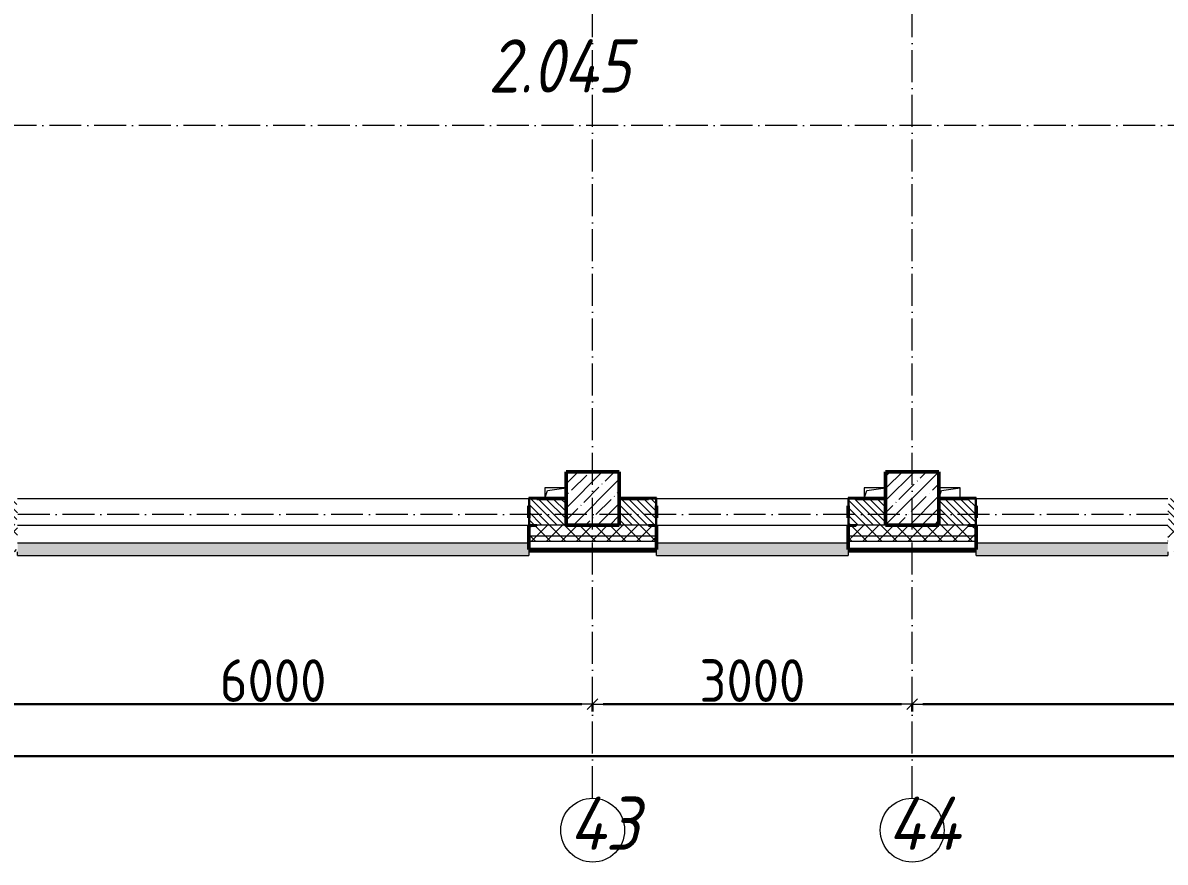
# Model space of a CAD drawing. Header units: millimetres. Extents: x -213536 to 1564669, y 70501 to 942238.
# Drawn here: x 598533 to 609258, y 566461 to 574338 of the extents above; entities that cross this region are included whole.
import ezdxf

# ---------------------------------------------------------------- set-up
doc = ezdxf.new("R2010")
doc.units = ezdxf.units.MM
doc.linetypes.add('50_200_ШТРИХ_1Т_ш5_п1_п1_', pattern=[700, 500, -100, 0, -100])
for name, color, linetype, lineweight in [('3.1) ЖБ окна 1.2 м', 102, 'Continuous', 30), ('A-____-____-DIMS', 7, 'Continuous', 9), ('A-GENM-____-MCUT', 7, 'Continuous', 25), ('A-GENM-____-OTLN', 7, 'Continuous', 9), ('A-GENM-____-OTLN-1', 7, 'Continuous', 25), ('A-GLAZ-____-OTLN', 7, 'Continuous', 9), ('A-WALL-____-MCUT-2', 7, 'Continuous', 50), ('A-WALL-____-MCUT-3', 7, 'Continuous', 9), ('A-WALL-____-OTLN', 7, 'Continuous', 9), ('A-WALL-____-PATT-1', 7, 'Continuous', 9), ('A-WALL-FNSH-MCUT-1', 7, 'Continuous', 9), ('S-COLS-____-MCUT', 7, 'Continuous', 50), ('S-COLS-____-OTLN', 7, 'Continuous', 9), ('S-GRID-____-IDEN', 7, 'Continuous', 9), ('S-GRID-____-OTLN-1', 7, '50_200_ШТРИХ_1Т_ш5_п1_п1_', 9), ('Марки помещений', 7, 'Continuous', 9)]:
    doc.layers.add(name, color=color, linetype=linetype, lineweight=lineweight)
doc.layers.add('A-GLAZ-____-OTLN-1', color=7, linetype='Continuous', lineweight=9, true_color=0xc0c0c0)
doc.styles.add('ISOCPEUR_I', font='isocpeui.ttf', dxfattribs={"width": 0.9, "height": 2.5})
doc.styles.add('ISOCPEUR_I_3', font='isocpeui.ttf', dxfattribs={"width": 0.85, "height": 2.2})
doc.styles.add('СПДС', font='isocpeur.ttf', dxfattribs={"width": 0.9})
doc.dimstyles.new('Размера А3', dxfattribs={"dimtxt": 200, "dimasz": 100, "dimexe": 70, "dimexo": 100, "dimgap": 20, "dimtad": 1, "dimdec": 0, "dimrnd": 10, "dimzin": 0, "dimdsep": 46, "dimtxsty": 'СПДС', "dimblk": 'ARROWHEAD_6', "dimcen": 1, "dimclrd": 256, "dimclre": 256, "dimclrt": 256, "dimazin": 0, "dimtfac": 1, "dimtdec": 0, "dimtmove": 2, "dimatfit": 3, "dimfxl": 1, "dimtolj": 1, "dimtzin": 0, "dimarcsym": 0})
pattern_1 = [(45, (544282.64, 571544.04), (-70.71068, 70.71068), []), (135, (544282.64, 571544.04), (-70.71068, -70.71068), [])]
pattern_2 = [(135, (544282.637, 571544.04), (-35.35534, -35.35534), [])]

# ---------------------------------------------------------------- blocks, each defined once
blk = doc.blocks.new('BSC_Колонна _Прямоугольная - 500х500-V52-АР1_План отверстий 2 этажа в осях 1-64_А-ГГ')
at = {"layer": 'S-COLS-____-OTLN'}
h = blk.add_hatch(dxfattribs=at)
h.set_pattern_fill('FP_81', color=256, style=0, pattern_type=2)
h.set_pattern_definition([(45, (-59600, 1668.96), (-114.04925, 114.04925), []), (45, (-59485.95, 1668.96), (-114.04925, 114.04925), [201.613, -40.323, 3.353, -36.97])])
h.paths.add_polyline_path([(-250, -250), (250, -250), (250, 250), (-250, 250)], flags=0)
at = {"layer": 'S-COLS-____-MCUT'}
for p, q in [((250, 250), (-250, 250)), ((-250, 250), (-250, -250)), ((250, -250), (250, 250)), ((-250, -250), (250, -250))]:
    blk.add_line(p, q, dxfattribs=at)
blk = doc.blocks.new('BSC_Колонна _Прямоугольная - 500х500-V91-АР1_План отверстий 2 этажа в осях 1-64_А-ГГ')
at = {"layer": 'S-COLS-____-OTLN'}
h = blk.add_hatch(dxfattribs=at)
h.set_pattern_fill('FP_120', color=256, style=0, pattern_type=2)
h.set_pattern_definition([(45, (-62600, 1668.96), (-114.04925, 114.04925), []), (45, (-62485.95, 1668.96), (-114.04925, 114.04925), [201.613, -40.323, 3.353, -36.97])])
h.paths.add_polyline_path([(-250, -250), (250, -250), (250, 250), (-250, 250), (-250, -175)], flags=0)
at = {"layer": 'S-COLS-____-MCUT'}
for p, q in [((250, 250), (-250, 250)), ((-250, 250), (-250, -250)), ((250, -250), (250, 250)), ((-250, -250), (250, -250))]:
    blk.add_line(p, q, dxfattribs=at)
blk = doc.blocks.new('Фахверк_СКБ_Уголок - 250_2700-27497298-АР1_План отверстий 2 этажа в осях 1-64_А-ГГ')
at = {"layer": 'A-GENM-____-MCUT'}
for p, q in [((200, 181), (125, 181)), ((125, 181), (125, 106)), ((131, 106), (131, 175)), ((131, 175), (200, 175)), ((200, 175), (200, 181)), ((125, 106), (131, 106)), ((131, -6), (125, -6)), ((125, -6), (125, -81)), ((125, -81), (200, -81)), ((131, -75), (131, -6)), ((200, -75), (131, -75)), ((200, -81), (200, -75))]:
    blk.add_line(p, q, dxfattribs=at)
blk = doc.blocks.new('AR_Отверстие прямоугольное _в плите_ - AR_Отверстие прямоугольное _в плите_-V161-АР1_План отверстий 2 этажа в осях 1-64_А-ГГ')
at = {"layer": 'A-GENM-____-OTLN'}
for p, q in [((100, 50), (-100, 50)), ((-100, 50), (-100, -50)), ((-100, -50), (-75, 25)), ((-75, 25), (100, 50))]:
    blk.add_line(p, q, dxfattribs=at)
blk = doc.blocks.new('AR_Отверстие прямоугольное _в плите_ - AR_Отверстие прямоугольное _в плите_-30510712-АР1_План отверстий 2 этажа в осях 1-64_А-ГГ')
at = {"layer": 'A-GENM-____-OTLN'}
for p, q in [((100, 50), (-100, 50)), ((-100, -50), (-75, 25)), ((-75, 25), (100, 50)), ((100, -50), (100, 50))]:
    blk.add_line(p, q, dxfattribs=at)
blk = doc.blocks.new('Отлив_СКБ - Отлив витража_120_НВФ-V194-АР1_План отверстий 2 этажа в осях 1-64_А-ГГ')
at = {"layer": 'A-GLAZ-____-OTLN-1'}
for points in [[(1800, -2), (1800, 0), (0, 0), (0, -2), (1544, -2)], [(1544, -120), (1800, -120), (1800, -2), (0, -2), (0, -120)]]:
    blk.add_hatch(color=256, dxfattribs=at).paths.add_polyline_path(points, flags=0)
at = {"layer": 'A-GLAZ-____-OTLN'}
for p, q in [((0, 0), (1800, 0)), ((1800, -2), (0, -2)), ((0, -120), (0, -83)), ((1800, -83), (1800, -120)), ((0, -120), (1800, -120))]:
    blk.add_line(p, q, dxfattribs=at)
blk = doc.blocks.new('Отлив_СКБ - Отлив витража_120_НВФ-31885687-АР1_План отверстий 2 этажа в осях 1-64_А-ГГ')
at = {"layer": 'A-GLAZ-____-OTLN-1'}
for points in [[(0, -2), (1800, -2), (1800, 0), (0, 0)], [(1485, -120), (1800, -120), (1800, -2), (0, -2), (0, -120)]]:
    blk.add_hatch(color=256, dxfattribs=at).paths.add_polyline_path(points, flags=0)
at = {"layer": 'A-GLAZ-____-OTLN'}
for p, q in [((0, 0), (1800, 0)), ((1800, -2), (0, -2)), ((0, -120), (0, -83)), ((1800, -63), (1800, -120)), ((0, -120), (1800, -120))]:
    blk.add_line(p, q, dxfattribs=at)
blk = doc.blocks.new('Отлив_СКБ - Отлив витража_120_НВФ-31885688-АР1_План отверстий 2 этажа в осях 1-64_А-ГГ')
at = {"layer": 'A-GLAZ-____-OTLN-1'}
for points in [[(4113, -2), (4800, -2), (4800, 0), (0, 0), (0, -2), (2345, -2)], [(4113, -120), (4800, -120), (4800, -2), (0, -2), (0, -120), (2345, -120)]]:
    blk.add_hatch(color=256, dxfattribs=at).paths.add_polyline_path(points, flags=0)
at = {"layer": 'A-GLAZ-____-OTLN'}
for p, q in [((0, 0), (4800, 0)), ((4800, -2), (0, -2)), ((0, -120), (0, -83)), ((4800, -83), (4800, -120)), ((0, -120), (4800, -120))]:
    blk.add_line(p, q, dxfattribs=at)
blk = doc.blocks.new('Ось сетки - Круг_Ø6_00__ISO-2_5_0_9K_-25732049-АР1_План отверстий 2 этажа в осях 1-64_А-ГГ')
at = {"layer": 'S-GRID-____-IDEN'}
blk.add_circle((0, 0), 3, dxfattribs=at)
blk = doc.blocks.new('ARROWHEAD_6')
at = {"color": 0, "linetype": 'Continuous'}
for p, q in [((0, 0), (-1, 0)), ((-0.5, -0.5), (0.5, 0.5))]:
    blk.add_line(p, q, dxfattribs=at)
blk = doc.blocks.new('*D6096')
at = {"layer": 'A-____-____-DIMS', "lineweight": -2, "transparency": 16777216}
for p, q in [((38008, 455423), (38008, 455347)), ((38108, 455417), (43908, 455417)), ((44008, 455423), (44008, 455347))]:
    blk.add_line(p, q, dxfattribs=at)
at = {"layer": 'Defpoints', "color": 0, "lineweight": 30, "transparency": 16777216}
for p in [(38008, 455523), (44008, 455523), (44008, 455417)]:
    blk.add_point(p, dxfattribs=at)
at = {"layer": 'A-____-____-DIMS', "lineweight": -2, "transparency": 16777216, "xscale": 100, "yscale": 100, "zscale": 100, "rotation": 180}
blk.add_blockref('ARROWHEAD_6', (38008, 455417), dxfattribs=at)
at = {"layer": 'A-____-____-DIMS', "lineweight": -2, "transparency": 16777216, "xscale": 100, "yscale": 100, "zscale": 100}
blk.add_blockref('ARROWHEAD_6', (44008, 455417), dxfattribs=at)
at = {"layer": 'A-____-____-DIMS', "transparency": 16777216, "insert": (41008, 455637), "char_height": 400, "attachment_point": 5, "style": 'СПДС'}
blk.add_mtext('\\A1;6000', dxfattribs=at)
blk = doc.blocks.new('*D6097')
at = {"layer": 'A-____-____-DIMS', "lineweight": -2, "transparency": 16777216}
for p, q in [((44008, 455423), (44008, 455347)), ((44108, 455417), (46908, 455417)), ((47008, 455423), (47008, 455347))]:
    blk.add_line(p, q, dxfattribs=at)
at = {"layer": 'Defpoints', "color": 0, "lineweight": 30, "transparency": 16777216}
for p in [(44008, 455523), (47008, 455523), (47008, 455417)]:
    blk.add_point(p, dxfattribs=at)
at = {"layer": 'A-____-____-DIMS', "lineweight": -2, "transparency": 16777216, "xscale": 100, "yscale": 100, "zscale": 100, "rotation": 180}
blk.add_blockref('ARROWHEAD_6', (44008, 455417), dxfattribs=at)
at = {"layer": 'A-____-____-DIMS', "lineweight": -2, "transparency": 16777216, "xscale": 100, "yscale": 100, "zscale": 100}
blk.add_blockref('ARROWHEAD_6', (47008, 455417), dxfattribs=at)
at = {"layer": 'A-____-____-DIMS', "transparency": 16777216, "insert": (45508, 455637), "char_height": 400, "attachment_point": 5, "style": 'СПДС'}
blk.add_mtext('\\A1;3000', dxfattribs=at)
blk = doc.blocks.new('*D6098')
at = {"layer": 'A-____-____-DIMS', "lineweight": -2, "transparency": 16777216}
for p, q in [((47008, 455423), (47008, 455347)), ((47108, 455417), (52908, 455417)), ((53008, 455423), (53008, 455347))]:
    blk.add_line(p, q, dxfattribs=at)
at = {"layer": 'Defpoints', "color": 0, "lineweight": 30, "transparency": 16777216}
for p in [(47008, 455523), (53008, 455523), (53008, 455417)]:
    blk.add_point(p, dxfattribs=at)
at = {"layer": 'A-____-____-DIMS', "lineweight": -2, "transparency": 16777216, "xscale": 100, "yscale": 100, "zscale": 100, "rotation": 180}
blk.add_blockref('ARROWHEAD_6', (47008, 455417), dxfattribs=at)
at = {"layer": 'A-____-____-DIMS', "lineweight": -2, "transparency": 16777216, "xscale": 100, "yscale": 100, "zscale": 100}
blk.add_blockref('ARROWHEAD_6', (53008, 455417), dxfattribs=at)
at = {"layer": 'A-____-____-DIMS', "transparency": 16777216, "insert": (50008, 455637), "char_height": 400, "attachment_point": 5, "style": 'СПДС'}
blk.add_mtext('\\A1;6000', dxfattribs=at)
blk = doc.blocks.new('*D6199')
at = {"layer": 'A-____-____-DIMS', "lineweight": -2, "transparency": 16777216}
for p, q in [((-17942, 454935), (-17942, 454859)), ((-17842, 454929), (85458, 454929)), ((85558, 454935), (85558, 454859))]:
    blk.add_line(p, q, dxfattribs=at)
at = {"layer": 'Defpoints', "color": 0, "lineweight": 30, "transparency": 16777216}
for p in [(-17942, 455035), (85558, 455035), (85558, 454929)]:
    blk.add_point(p, dxfattribs=at)
at = {"layer": 'A-____-____-DIMS', "lineweight": -2, "transparency": 16777216, "xscale": 100, "yscale": 100, "zscale": 100, "rotation": 180}
blk.add_blockref('ARROWHEAD_6', (-17942, 454929), dxfattribs=at)
at = {"layer": 'A-____-____-DIMS', "lineweight": -2, "transparency": 16777216, "xscale": 100, "yscale": 100, "zscale": 100}
blk.add_blockref('ARROWHEAD_6', (85558, 454929), dxfattribs=at)
at = {"layer": 'A-____-____-DIMS', "transparency": 16777216, "insert": (33808, 455149), "char_height": 400, "attachment_point": 5, "style": 'СПДС'}
blk.add_mtext('\\A1;103500', dxfattribs=at)
blk = doc.blocks.new('2этаж')
at = {"layer": 'S-GRID-____-OTLN-1', "color": 251, "ltscale": 0.6, "true_color": 0x636466}
for p, q in [((44008.3, 454533.3), (44008.3, 469166.5)), ((47008.3, 454533.3), (47008.3, 469166.5)), ((88359, 460847), (-20260.4, 460847)), ((88482.7, 457197), (-20260.4, 457197))]:
    blk.add_line(p, q, dxfattribs=at)
at = {"layer": 'S-GRID-____-IDEN', "char_height": 500, "attachment_point": 1, "style": 'ISOCPEUR_I'}
for s, insert, width in [('43', (43789.8, 454547.9), 425.696), ('44', (46780.8, 454547.9), 447.342)]:
    blk.add_mtext(s, dxfattribs=dict(at, insert=insert, width=width))
at = {"layer": 'A-____-____-DIMS'}
for base, p1, p2, picture, middle in [((44008.3, 455417.4), (38008.3, 455523.5), (44008.3, 455523.5), '*D6096', (41008.3, 455637.4)), ((47008.3, 455417.4), (44008.3, 455523.5), (47008.3, 455523.5), '*D6097', (45508.3, 455637.4)), ((53008.3, 455417.4), (47008.3, 455523.5), (53008.3, 455523.5), '*D6098', (50008.3, 455637.4)), ((85558.3, 454929.2), (-17941.7, 455035.3), (85558.3, 455035.3), '*D6199', (33808.3, 455149.2))]:
    dim = blk.add_linear_dim(base=base, p1=p1, p2=p2, dimstyle='Размера А3', override={"dimtxt": 400}, dxfattribs=at)
    dim.commit()
    dim.dimension.update_dxf_attribs({"geometry": picture, "text_midpoint": middle})

msp = doc.modelspace()

# ---------------------------------------------------------------- hatches: boundary and pattern name
at = {"layer": 'A-WALL-____-PATT-1'}
h = msp.add_hatch(dxfattribs=at)
h.set_pattern_fill('FP_6', color=256, style=0, pattern_type=2)
h.set_pattern_definition(pattern_2)
h.paths.add_polyline_path([(603479, 569625.1), (603632.6, 569625.1), (603632.6, 569875.1), (603288.6, 569875.1), (603288.6, 569806.1), (603282.6, 569806.1), (603282.6, 569694.1), (603288.6, 569694.1), (603288.6, 569625.1), (603357.6, 569625.1)], flags=0)
h.paths.add_polyline_path([(598407.6, 569625.1), (598476.6, 569625.1), (598476.6, 569694.1), (598482.6, 569694.1), (598482.6, 569806.1), (598476.6, 569806.1), (598476.6, 569875.1), (598132.6, 569875.1), (598132.6, 569625.1), (598176.6, 569625.1)], flags=0)
h = msp.add_hatch(dxfattribs=at)
h.set_pattern_fill('FP_6', color=256, style=0, pattern_type=2)
h.set_pattern_definition(pattern_2)
h.paths.add_polyline_path([(604476.6, 569625.1), (604476.6, 569694.1), (604482.6, 569694.1), (604482.6, 569806.1), (604476.6, 569806.1), (604476.6, 569875.1), (604132.6, 569875.1), (604132.6, 569625.1), (604407.6, 569625.1)], flags=0)
h.paths.add_polyline_path([(606632.6, 569625.1), (606632.6, 569875.1), (606288.6, 569875.1), (606288.6, 569806.1), (606282.6, 569806.1), (606282.6, 569694.1), (606288.6, 569694.1), (606288.6, 569625.1), (606357.6, 569625.1)], flags=0)
h = msp.add_hatch(dxfattribs=at)
h.set_pattern_fill('FP_6', color=256, style=0, pattern_type=2)
h.set_pattern_definition(pattern_2)
h.paths.add_polyline_path([(612316.3, 569625.1), (612632.6, 569625.1), (612632.6, 569875.1), (612288.6, 569875.1), (612288.6, 569806.1), (612282.6, 569806.1), (612282.6, 569694.1), (612288.6, 569694.1), (612288.6, 569625.1)], flags=0)
h.paths.add_polyline_path([(610476.6, 569625.1), (610476.6, 569694.1), (610482.3, 569694.1), (610482.3, 569806.1), (610476.6, 569806.1), (610476.6, 569875.1), (609288.6, 569875.1), (609288.6, 569806.1), (609282.6, 569806.1), (609282.6, 569694.1), (609288.6, 569694.1), (609288.6, 569625.1), (610407.6, 569625.1)], flags=0)
h.paths.add_polyline_path([(607407.6, 569625.1), (607476.6, 569625.1), (607476.6, 569694.1), (607482.6, 569694.1), (607482.6, 569806.1), (607476.6, 569806.1), (607476.6, 569875.1), (607132.6, 569875.1), (607132.6, 569625.1)], flags=0)
h = msp.add_hatch(dxfattribs=at)
h.set_pattern_fill('FP_1', color=256, style=0, pattern_type=2)
h.set_pattern_definition(pattern_1)
h.paths.add_polyline_path([(645532.6, 569525.1), (645532.6, 569625.1), (636507.6, 569625.1), (636507.6, 569619.1), (636432.6, 569619.1), (636432.6, 569525.1), (645032.6, 569525.1)], flags=0)
h.paths.add_polyline_path([(634632.6, 569525.1), (634632.6, 569619.1), (634557.6, 569619.1), (634557.6, 569625.1), (626682.6, 569625.1), (626682.6, 569525.1), (634409.6, 569525.1)], flags=0)
h.paths.add_polyline_path([(625182.6, 569525.1), (625682.6, 569525.1), (625682.6, 569625.1), (624557.6, 569625.1), (624557.6, 569619.1), (624482.6, 569619.1), (624482.6, 569525.1), (624557.6, 569525.1)], flags=0)
h.paths.add_polyline_path([(615282.6, 569525.1), (616682.6, 569525.1), (616682.6, 569625.1), (615357.6, 569625.1), (615357.6, 569619.1), (615282.6, 569619.1)], flags=0)
h.paths.add_polyline_path([(613132.6, 569525.1), (613482.6, 569525.1), (613482.6, 569619.1), (613407.6, 569619.1), (613407.6, 569625.1), (612357.6, 569625.1), (612357.6, 569619.1), (612282.6, 569619.1), (612282.6, 569525.1), (612632.6, 569525.1)], flags=0)
h.paths.add_polyline_path([(610482.3, 569525.1), (610482.3, 569619.1), (610407.6, 569619.1), (610407.6, 569625.1), (609357.6, 569625.1), (609357.6, 569619.1), (609282.6, 569619.1), (609282.6, 569525.1), (609665.1, 569525.1)], flags=0)
h.paths.add_polyline_path([(607482.6, 569525.1), (607482.6, 569619.1), (607407.6, 569619.1), (607407.6, 569625.1), (606357.6, 569625.1), (606357.6, 569619.1), (606282.6, 569619.1), (606282.6, 569525.1), (607013.9, 569525.1)], flags=0)
h.paths.add_polyline_path([(603632.6, 569525.1), (604482.6, 569525.1), (604482.6, 569619.1), (604407.6, 569619.1), (604407.6, 569625.1), (603357.6, 569625.1), (603357.6, 569619.1), (603282.6, 569619.1), (603282.6, 569525.1), (603479, 569525.1)], flags=0)
h.paths.add_polyline_path([(598176.6, 569525.1), (598482.6, 569525.1), (598482.6, 569619.1), (598407.6, 569619.1), (598407.6, 569625.1), (597357.6, 569625.1), (597357.6, 569619.1), (597282.6, 569619.1), (597282.6, 569525.1), (598132.6, 569525.1)], flags=0)
h.paths.add_polyline_path([(594282.6, 569525.1), (595482.6, 569525.1), (595482.6, 569619.1), (595407.6, 569619.1), (595407.6, 569625.1), (594357.6, 569625.1), (594357.6, 569619.1), (594282.6, 569619.1)], flags=0)
h.paths.add_polyline_path([(591990.5, 569525.1), (592482.6, 569525.1), (592482.6, 569619.1), (592407.6, 569619.1), (592407.6, 569625.1), (591357.6, 569625.1), (591357.6, 569619.1), (591282.6, 569619.1), (591282.6, 569525.1), (591357.6, 569525.1)], flags=0)
h.paths.add_polyline_path([(589339.3, 569525.1), (589482.6, 569525.1), (589482.6, 569619.1), (589407.6, 569619.1), (589407.6, 569625.1), (588357.6, 569625.1), (588357.6, 569619.1), (588282.6, 569619.1), (588282.6, 569525.1), (589132.6, 569525.1)], flags=0)
h.paths.add_polyline_path([(586482.6, 569525.1), (586482.6, 569619.1), (586407.6, 569619.1), (586407.6, 569625.1), (585357.6, 569625.1), (585357.6, 569619.1), (585282.6, 569619.1), (585282.6, 569525.1), (586407.6, 569525.1)], flags=0)
h.paths.add_polyline_path([(583482.6, 569525.1), (583482.6, 569619.1), (583407.6, 569619.7), (583407.6, 569625.1), (582082.6, 569625.1), (582082.6, 569525.1), (583476.6, 569525.1)], flags=0)
h.paths.add_polyline_path([(579082.6, 569525.1), (580282.6, 569525.1), (580282.6, 569619.1), (580207.6, 569619.1), (580207.6, 569625.1), (579082.6, 569625.1)], flags=0)
h.paths.add_polyline_path([(577276.6, 569525.1), (577282.6, 569525.1), (577282.6, 569619.1), (577207.6, 569619.1), (577207.6, 569625.1), (576157.6, 569625.1), (576157.6, 569619.1), (576082.6, 569619.1), (576083.3, 569525.1), (577207.6, 569525.1)], flags=0)
h.paths.add_polyline_path([(574207.6, 569525.1), (574282.6, 569525.1), (574282.6, 569619.1), (574207.6, 569619.1), (574207.6, 569625.1), (573082.6, 569625.1), (573082.6, 569525.1), (573582.6, 569525.1)], flags=0)
h.paths.add_polyline_path([(570582.6, 569525.1), (571282.6, 569525.1), (571282.6, 569619.1), (571207.6, 569619.1), (571207.6, 569625.1), (570082.6, 569625.1), (570082.6, 569525.1)], flags=0)
h.paths.add_polyline_path([(568282.6, 569525.1), (568282.6, 569619.1), (568207.6, 569619.1), (568207.6, 569625.1), (567157.6, 569625.1), (567157.6, 569619.1), (567082.6, 569619.1), (567082.6, 569525.1), (567246, 569525.1)], flags=0)
h.paths.add_polyline_path([(565207.6, 569525.1), (565282.6, 569525.1), (565282.6, 569619.1), (565207.6, 569619.1), (565207.6, 569625.1), (564082.6, 569625.1), (564082.6, 569525.1), (564594.8, 569525.1)], flags=0)
h.paths.add_polyline_path([(561082.6, 569525.1), (562282.6, 569525.1), (562282.6, 569619.1), (562207.6, 569619.1), (562207.6, 569625.1), (561082.6, 569625.1)], flags=0)
h.paths.add_polyline_path([(559282.6, 569525.1), (559282.6, 569619.1), (559207.6, 569619.1), (559207.6, 569625.1), (558157.6, 569625.1), (558157.6, 569619.1), (558082.6, 569619.1), (558082.6, 569525.1), (559182.6, 569525.1)], flags=0)
h.paths.add_polyline_path([(557082.6, 569525.1), (557082.6, 569619.1), (557007.6, 569619.1), (557007.6, 569625.1), (551757.6, 569625.1), (551757.6, 569619.1), (551682.6, 569619.1), (551682.6, 569525.1), (556641.2, 569525.1)], flags=0)
h.paths.add_polyline_path([(549582.6, 569525.1), (550682.6, 569525.1), (550682.6, 569619.1), (550607.6, 569619.1), (550607.6, 569625.1), (541832.6, 569625.1), (541832.6, 569525.1), (549571.3, 569525.1)], flags=0)
h = msp.add_hatch(dxfattribs=at)
h.set_pattern_fill('FP_1', color=256, style=0, pattern_type=2)
h.set_pattern_definition(pattern_1)
h.paths.add_polyline_path([(645532.6, 569475.1), (645632.6, 569475.1), (645632.6, 569525.1), (636432.6, 569525.1), (636432.6, 569475.1), (645014.4, 569475.1)], flags=0)
h.paths.add_polyline_path([(633525.9, 569475.1), (634632.6, 569475.1), (634632.6, 569525.1), (626682.6, 569525.1), (626682.6, 569475.1), (632642.2, 569475.1)], flags=0)
h.paths.add_polyline_path([(624482.6, 569475.1), (625682.6, 569475.1), (625682.6, 569525.1), (624482.6, 569525.1)], flags=0)
h.paths.add_polyline_path([(616682.6, 569475.1), (616682.6, 569525.1), (615282.6, 569525.1), (615282.6, 569475.1), (615851.3, 569475.1)], flags=0)
h.paths.add_polyline_path([(613482.6, 569475.1), (613482.6, 569525.1), (612282.6, 569525.1), (612282.6, 569475.1), (613200.1, 569475.1)], flags=0)
h.paths.add_polyline_path([(609665.1, 569475.1), (610482.3, 569475.1), (610482.3, 569525.1), (609282.6, 569525.1), (609282.6, 569475.1)], flags=0)
h.paths.add_polyline_path([(607482.6, 569475.1), (607482.6, 569525.1), (606282.6, 569525.1), (606282.6, 569475.1), (607013.9, 569475.1)], flags=0)
h.paths.add_polyline_path([(604362.7, 569475.1), (604482.6, 569475.1), (604482.6, 569525.1), (603282.6, 569525.1), (603282.6, 569475.1), (603479, 569475.1)], flags=0)
h.paths.add_polyline_path([(598482.6, 569475.1), (598482.6, 569525.1), (597282.6, 569525.1), (597282.6, 569475.1), (598176.6, 569475.1)], flags=0)
h.paths.add_polyline_path([(595482.6, 569475.1), (595482.6, 569525.1), (594282.6, 569525.1), (594282.6, 569475.1), (594641.7, 569475.1)], flags=0)
h.paths.add_polyline_path([(591282.6, 569475.1), (592482.6, 569475.1), (592482.6, 569525.1), (591282.6, 569525.1)], flags=0)
h.paths.add_polyline_path([(589339.3, 569475.1), (589482.6, 569475.1), (589482.6, 569525.1), (588282.6, 569525.1), (588282.6, 569475.1), (588455.6, 569475.1)], flags=0)
h.paths.add_polyline_path([(586482.6, 569475.1), (586482.6, 569525.1), (585282.6, 569525.1), (585282.6, 569475.1), (585804.4, 569475.1)], flags=0)
h.paths.add_polyline_path([(583153.2, 569475.1), (583482.6, 569475.1), (583482.6, 569525.1), (582082.6, 569525.1), (582082.6, 569475.1), (582269.4, 569475.1)], flags=0)
h.paths.add_polyline_path([(580282.6, 569475.1), (580282.6, 569525.1), (579082.6, 569525.1), (579082.6, 569475.1), (579618.2, 569475.1)], flags=0)
h.paths.add_polyline_path([(577282.6, 569475.1), (577282.6, 569525.1), (576082.6, 569525.1), (576083.3, 569475.1)], flags=0)
h.paths.add_polyline_path([(574282.6, 569475.1), (574282.6, 569525.1), (573082.6, 569525.1), (573082.6, 569475.1)], flags=0)
h.paths.add_polyline_path([(570082.6, 569475.1), (571282.6, 569475.1), (571282.6, 569525.1), (570082.6, 569525.1)], flags=0)
h.paths.add_polyline_path([(568282.6, 569475.1), (568282.6, 569525.1), (567082.6, 569525.1), (567082.6, 569475.1), (567246, 569475.1)], flags=0)
h.paths.add_polyline_path([(565282.6, 569475.1), (565282.6, 569525.1), (564082.6, 569525.1), (564082.6, 569475.1), (564594.8, 569475.1)], flags=0)
h.paths.add_polyline_path([(562282.6, 569475.1), (562282.6, 569525.1), (561082.6, 569525.1), (561082.6, 569475.1), (561943.6, 569475.1)], flags=0)
h.paths.add_polyline_path([(559282.6, 569475.1), (559282.6, 569525.1), (558082.6, 569525.1), (558082.6, 569475.1), (558408.7, 569475.1)], flags=0)
h.paths.add_polyline_path([(557082.6, 569475.1), (557082.6, 569525.1), (551682.6, 569525.1), (551682.6, 569475.1), (556641.2, 569475.1)], flags=0)
h.paths.add_polyline_path([(550682.6, 569475.1), (550682.6, 569525.1), (541732.6, 569525.1), (541732.6, 569475.1), (549571.3, 569475.1)], flags=0)
h = msp.add_hatch(dxfattribs=at)
h.set_pattern_fill('FP_3', color=256, style=0, pattern_type=2)
h.set_pattern_definition([(45, (544282.64, 571544.04), (-85.53659, 85.53659), []), (45, (544339.66, 571544.04), (-85.53659, 85.53659), [])])
h.paths.add_polyline_path([(615851.3, 569375.1), (616147.6, 569375.1), (616147.6, 569395.1), (615283.6, 569395.1), (615283.6, 569375.1)], flags=0)
h.paths.add_polyline_path([(613200.1, 569375.1), (613482.6, 569375.1), (613482.6, 569395.1), (612282.6, 569395.1), (612282.6, 569375.1), (612316.3, 569375.1)], flags=0)
h.paths.add_polyline_path([(610482.3, 569375.1), (610482.3, 569395.1), (609282.6, 569395.1), (609282.6, 569375.1), (609665.1, 569375.1)], flags=0)
h.paths.add_polyline_path([(606283.6, 569375.1), (607482.6, 569375.1), (607482.6, 569395.1), (606283.6, 569395.1)], flags=0)
h.paths.add_polyline_path([(604362.7, 569375.1), (604482.6, 569375.1), (604482.6, 569395.1), (603282.6, 569395.1), (603282.6, 569375.1), (603479, 569375.1)], flags=0)
h.paths.add_polyline_path([(597292.9, 569375.1), (598482.6, 569375.1), (598482.6, 569395.1), (597282.6, 569395.1), (597282.6, 569375.1)], flags=0)
h.paths.add_polyline_path([(595482.6, 569375.1), (595482.6, 569395.1), (594282.6, 569395.1), (594282.6, 569375.1), (594641.7, 569375.1)], flags=0)
h.paths.add_polyline_path([(591990.5, 569375.1), (592482.6, 569375.1), (592482.6, 569395.1), (591282.6, 569395.1), (591282.6, 569375.1)], flags=0)
h.paths.add_polyline_path([(589339.3, 569375.1), (589482.6, 569375.1), (589482.6, 569395.1), (588282.6, 569395.1), (588282.6, 569375.1), (588455.6, 569375.1)], flags=0)
h.paths.add_polyline_path([(585804.4, 569375.1), (586482.6, 569375.1), (586482.6, 569395.1), (585282.6, 569395.1), (585282.6, 569375.1)], flags=0)
h.paths.add_polyline_path([(583153.2, 569375.1), (583482.6, 569375.1), (583482.6, 569395.1), (582617.6, 569395.1), (582617.6, 569375.1)], flags=0)

# ---------------------------------------------------------------- linework, layer by layer
at = {"layer": 'A-WALL-____-MCUT-2'}
for p, q in [((603632.6, 569875.1), (603357.6, 569875.1)), ((604407.6, 569875.1), (604132.6, 569875.1)), ((606632.6, 569875.1), (606357.6, 569875.1)), ((607407.6, 569875.1), (607132.6, 569875.1)), ((603282.6, 569806.1), (603282.6, 569694.1)), ((604482.6, 569694.1), (604482.6, 569806.1)), ((606282.6, 569806.1), (606282.6, 569694.1)), ((607482.6, 569694.1), (607482.6, 569806.1)), ((603282.6, 569619.1), (603282.6, 569395.1)), ((604482.6, 569395.1), (604482.6, 569619.1)), ((606282.6, 569619.1), (606282.6, 569395.1)), ((607482.6, 569395.1), (607482.6, 569619.1)), ((603282.6, 569395.1), (604482.6, 569395.1)), ((606282.6, 569395.1), (607482.6, 569395.1))]:
    msp.add_line(p, q, dxfattribs=at)
at = {"layer": 'A-WALL-____-MCUT-3'}
for p, q in [((603632.6, 569625.1), (603357.6, 569625.1)), ((604407.6, 569625.1), (604132.6, 569625.1)), ((606632.6, 569625.1), (606357.6, 569625.1)), ((607407.6, 569625.1), (607132.6, 569625.1)), ((603282.6, 569525.1), (604482.6, 569525.1)), ((606282.6, 569525.1), (607482.6, 569525.1)), ((603282.6, 569475.1), (604482.6, 569475.1)), ((606282.6, 569475.1), (607482.6, 569475.1))]:
    msp.add_line(p, q, dxfattribs=at)
at = {"layer": 'A-WALL-____-OTLN'}
for p, q in [((598482.6, 569875.1), (603282.6, 569875.1)), ((604482.6, 569875.1), (606282.6, 569875.1)), ((607482.6, 569875.1), (609282.6, 569875.1)), ((598482.6, 569625.1), (603282.6, 569625.1)), ((604482.6, 569625.1), (606282.6, 569625.1)), ((607482.6, 569625.1), (609282.6, 569625.1))]:
    msp.add_line(p, q, dxfattribs=at)
at = {"layer": 'A-WALL-FNSH-MCUT-1'}
for p, q in [((603282.6, 569395.1), (603282.6, 569375.1)), ((604482.6, 569375.1), (604482.6, 569395.1)), ((606283.6, 569395.1), (606283.6, 569375.1)), ((607482.6, 569375.1), (607482.6, 569395.1)), ((607482.6, 569395.1), (607482.6, 569395.1)), ((603282.6, 569375.1), (604482.6, 569375.1)), ((606283.6, 569375.1), (607482.6, 569375.1))]:
    msp.add_line(p, q, dxfattribs=at)

# ---------------------------------------------------------------- block references
at = {"layer": '3.1) ЖБ окна 1.2 м'}
msp.add_blockref('2этаж', (559874.3, 112528.1), dxfattribs=at)
at = {"layer": 'A-GENM-____-OTLN'}
for name, p in [('AR_Отверстие прямоугольное _в плите_ - AR_Отверстие прямоугольное _в плите_-V161-АР1_План отверстий 2 этажа в осях 1-64_А-ГГ', (603532.6, 569925.1)), ('AR_Отверстие прямоугольное _в плите_ - AR_Отверстие прямоугольное _в плите_-V161-АР1_План отверстий 2 этажа в осях 1-64_А-ГГ', (606532.6, 569925.1)), ('AR_Отверстие прямоугольное _в плите_ - AR_Отверстие прямоугольное _в плите_-30510712-АР1_План отверстий 2 этажа в осях 1-64_А-ГГ', (607232.6, 569925.1))]:
    msp.add_blockref(name, p, dxfattribs=at)
at = {"layer": 'A-GENM-____-OTLN-1'}
for p in [(603157.6, 569700.1), (606157.6, 569700.1)]:
    msp.add_blockref('Фахверк_СКБ_Уголок - 250_2700-27497298-АР1_План отверстий 2 этажа в осях 1-64_А-ГГ', p, dxfattribs=at)
at = {"layer": 'A-GENM-____-OTLN-1', "rotation": 180}
for p in [(604607.6, 569800.1), (607607.6, 569800.1)]:
    msp.add_blockref('Фахверк_СКБ_Уголок - 250_2700-27497298-АР1_План отверстий 2 этажа в осях 1-64_А-ГГ', p, dxfattribs=at)
at = {"layer": 'A-GLAZ-____-OTLN'}
for name, p in [('Отлив_СКБ - Отлив витража_120_НВФ-31885688-АР1_План отверстий 2 этажа в осях 1-64_А-ГГ', (598482.6, 569458.1)), ('Отлив_СКБ - Отлив витража_120_НВФ-31885687-АР1_План отверстий 2 этажа в осях 1-64_А-ГГ', (604482.6, 569458.1)), ('Отлив_СКБ - Отлив витража_120_НВФ-V194-АР1_План отверстий 2 этажа в осях 1-64_А-ГГ', (607482.6, 569458.1))]:
    msp.add_blockref(name, p, dxfattribs=at)
at = {"layer": 'S-COLS-____-OTLN'}
for name, p in [('BSC_Колонна _Прямоугольная - 500х500-V52-АР1_План отверстий 2 этажа в осях 1-64_А-ГГ', (603882.6, 569875.1)), ('BSC_Колонна _Прямоугольная - 500х500-V91-АР1_План отверстий 2 этажа в осях 1-64_А-ГГ', (606882.6, 569875.1))]:
    msp.add_blockref(name, p, dxfattribs=at)
at = {"layer": 'S-GRID-____-IDEN', "xscale": 99.99999999999993, "yscale": 99.99999999999993, "zscale": 99.99999999999993}
for p in [(603882.6, 566761.4), (606882.6, 566761.4)]:
    msp.add_blockref('Ось сетки - Круг_Ø6_00__ISO-2_5_0_9K_-25732049-АР1_План отверстий 2 этажа в осях 1-64_А-ГГ', p, dxfattribs=at)

# ---------------------------------------------------------------- texts
at = {"layer": 'Марки помещений', "insert": (602901.3, 574184.1), "char_height": 500, "width": 817.721, "attachment_point": 1, "style": 'ISOCPEUR_I_3'}
msp.add_mtext('2.045', dxfattribs=at)

doc.saveas('drawing.dxf')
